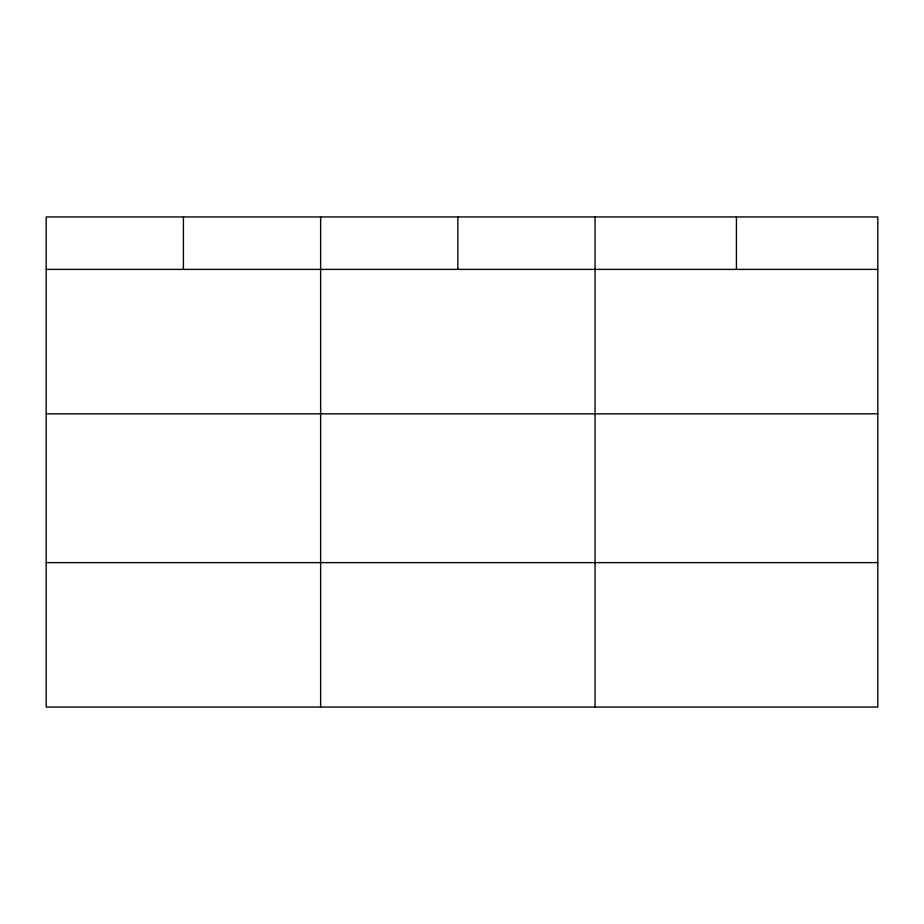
<?xml version="1.0" encoding="UTF-8"?>
<svg xmlns="http://www.w3.org/2000/svg" width="924" height="924" viewBox="0 0 924 924"><rect width="100%" height="100%" fill="white"/><g stroke="black" fill="none" stroke-linecap="round" stroke-linejoin="round"><path stroke-width="1.39" d="M877.8 413.825L877.8 216.944L46.2 216.944L46.2 707.056L877.8 707.056L877.8 413.825L46.2 413.825M46.2 269.392L877.8 269.392M46.2 562.624L877.8 562.624M736.428 216.944L736.428 269.392M595.056 216.944L595.056 707.056M457.842 216.944L457.842 269.392M320.628 216.944L320.628 707.056M183.414 216.944L183.414 269.392"/></g></svg>
